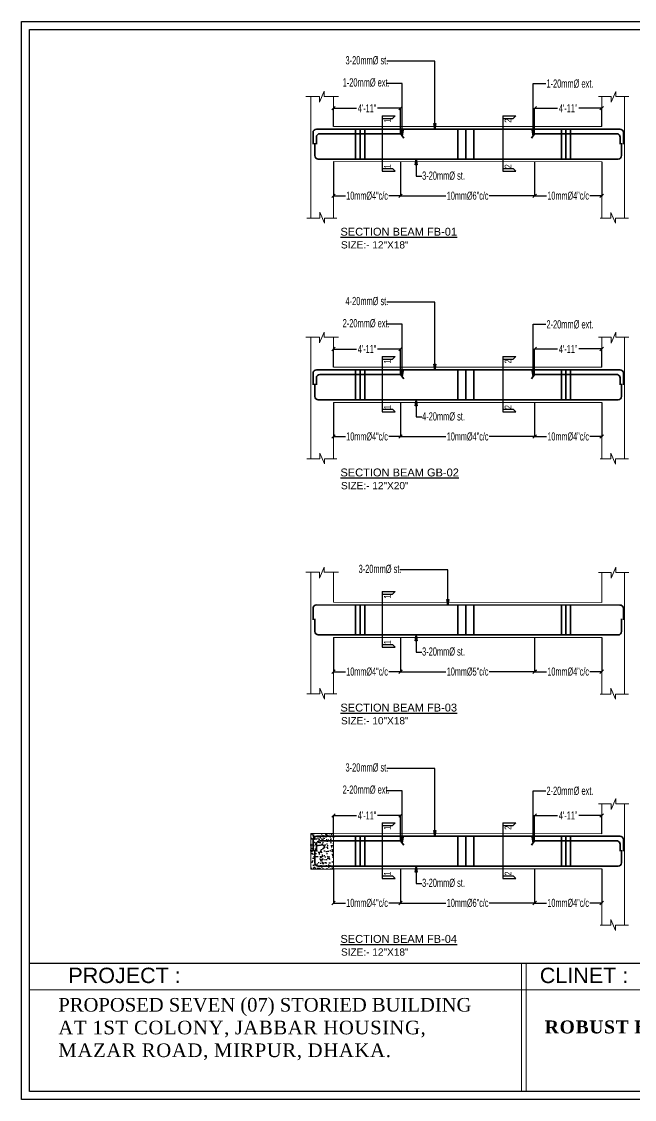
# Model space of a CAD drawing. Extents: x 52891 to 66536, y -48165 to -44533.
# Drawn here: x 63023 to 63559, y -47166 to -46224 of the extents above; entities that cross this region are included whole.
import ezdxf

# ---------------------------------------------------------------- set-up
doc = ezdxf.new("R2010")
doc.units = 0
doc.header["$MEASUREMENT"] = 0
doc.header["$PDMODE"] = 3
doc.layers.get('DEFPOINTS').update_dxf_attribs({"lineweight": 13})
for name, color, linetype, lineweight in [('BAR_1', 44, 'Continuous', 13), ('DIM', 8, 'Continuous', 13), ('DIMENSION', 8, 'Continuous', 15), ('dimention', 201, 'Continuous', 13), ('hatch', 252, 'Continuous', 13), ('Leader', 7, 'Continuous', 13), ('line', 7, 'Continuous', 15), ('ROD', 1, 'Continuous', 35), ('TEXT', 7, 'Continuous', 13), ('WALL', 7, 'Continuous', 30)]:
    doc.layers.add(name, color=color, linetype=linetype, lineweight=lineweight)
doc.layers.add('Layer1', color=174, linetype='Continuous')
doc.styles.add('AREAL', font='arial.ttf')
doc.styles.add('Arial', font='arial.ttf')
doc.styles.add('ARIAL_HALF', font='swisscl.ttf', dxfattribs={"width": 0.8})
doc.styles.add('RS6', font='times.ttf')
doc.styles.get("Standard").update_dxf_attribs({"font": 'arial.ttf', "width": 0.6, "height": 6})
doc.dimstyles.new('Copy of 1_8', dxfattribs={"dimtxt": 6, "dimasz": 4, "dimexe": 0.18, "dimexo": 0.0625, "dimgap": 0.5, "dimtad": 0, "dimdec": 0, "dimrnd": 0.125, "dimzin": 3, "dimdsep": 46, "dimtxsty": 'RS6', "dimblk": 'D', "dimcen": 3, "dimse1": 1, "dimse2": 1, "dimclrt": 7, "dimadec": 0, "dimazin": 0, "dimtfac": 1, "dimtdec": 0, "dimtix": 1, "dimtmove": 0, "dimatfit": 3, "dimldrblk": 'OPEN90', "dimfxl": 1, "dimtvp": 0.75, "dimtolj": 1, "dimtzin": 0, "dimarcsym": 0})
doc.dimstyles.new('Standard$0', dxfattribs={"dimtxt": 7, "dimasz": 3, "dimexe": 2, "dimexo": 2, "dimgap": 1.5, "dimtad": 0, "dimdec": 0, "dimrnd": 0.25, "dimzin": 3, "dimdsep": 46, "dimlunit": 4, "dimtxsty": 'Standard', "dimblk": 'OBLIQUE', "dimcen": 3.4375, "dimdle": 3, "dimclrd": 4, "dimclre": 256, "dimclrt": 256, "dimadec": 0, "dimazin": 0, "dimtfac": 1, "dimtdec": 0, "dimtofl": 0, "dimtmove": 0, "dimatfit": 3, "dimldrblk": 'DOTSMALL', "dimfxl": 4, "dimtolj": 1, "dimtzin": 0, "dimlwd": 9, "dimlwe": -1, "dimarcsym": 0})

# ---------------------------------------------------------------- blocks, each defined once
blk = doc.blocks.new('_Oblique')
at = {"layer": 'WALL', "color": 0, "lineweight": -2}
blk.add_line((-0.5, -0.5), (0.5, 0.5), dxfattribs=at)
blk = doc.blocks.new('*D1861')
at = {"layer": 'DEFPOINTS', "color": 0}
for p in [(63354.33, -46299.63), (63295.73, -46315.51, -522.35), (63354.33, -46321.85, -6007.07)]:
    blk.add_point(p, dxfattribs=at)
at = {"layer": 'DIMENSION', "color": 0, "lineweight": -2}
for p, q in [((63295.73, -46315.45), (63295.73, -46299.45)), ((63295.73, -46299.63), (63315.76, -46299.63)), ((63354.33, -46299.63), (63334.29, -46299.63)), ((63354.33, -46321.79), (63354.33, -46299.45))]:
    blk.add_line(p, q, dxfattribs=at)
at = {"layer": 'DIMENSION', "color": 0, "lineweight": -2, "xscale": 3, "yscale": 3, "zscale": 3, "rotation": 180}
blk.add_blockref('_Oblique', (63295.73, -46299.63), dxfattribs=at)
at = {"layer": 'DIMENSION', "color": 0, "lineweight": -2, "xscale": 3, "yscale": 3, "zscale": 3}
blk.add_blockref('_Oblique', (63354.33, -46299.63), dxfattribs=at)
at = {"layer": 'DIMENSION', "color": 153, "insert": (63325.03, -46299.63), "char_height": 7, "attachment_point": 5, "style": 'ARIAL_HALF'}
blk.add_mtext('\\A1;4\'-11"', dxfattribs=at)
blk = doc.blocks.new('_DotSmall')
at = {"layer": 'dimention', "color": 0, "const_width": 0.5}
blk.add_lwpolyline([(-0.0625, 0, 1), (0.0625, 0, 1)], format="xyb", close=True, dxfattribs=at)
blk = doc.blocks.new('D')
at = {"layer": 'DIM'}
for q in [(-1.125, 0), (0, 1.125), (1.125, 0), (0, -1.125)]:
    blk.add_line((0, 0), q, dxfattribs=at)
at = {"layer": 'DIM', "color": 6, "const_width": 0.375}
blk.add_lwpolyline([(-0.1875, 0, 1), (0.1875, 0, 1)], format="xyb", close=True, dxfattribs=at)
blk = doc.blocks.new('*D1862')
at = {"layer": 'DEFPOINTS', "color": 0}
for p in [(63471.52, -46299.62), (63530.12, -46315.5, -261.18), (63471.52, -46321.84, -6268.25)]:
    blk.add_point(p, dxfattribs=at)
at = {"layer": 'DIMENSION', "color": 0, "lineweight": -2}
for p, q in [((63471.52, -46321.78), (63471.52, -46299.44)), ((63471.52, -46299.62), (63491.55, -46299.62)), ((63530.12, -46299.62), (63510.08, -46299.62)), ((63530.12, -46315.43), (63530.12, -46299.44))]:
    blk.add_line(p, q, dxfattribs=at)
at = {"layer": 'DIMENSION', "color": 0, "lineweight": -2, "xscale": 3, "yscale": 3, "zscale": 3}
for p, rotation in [((63471.52, -46299.62), 180.0000007437169), ((63530.12, -46299.62), 7.437168481061464e-07)]:
    blk.add_blockref('_Oblique', p, dxfattribs=dict(at, rotation=rotation))
at = {"layer": 'DIMENSION', "color": 153, "insert": (63500.82, -46299.62), "char_height": 7, "attachment_point": 5, "rotation": 0, "style": 'ARIAL_HALF'}
blk.add_mtext('\\A1;4\'-11"', dxfattribs=at)
blk = doc.blocks.new('*D1863')
at = {"layer": 'DEFPOINTS', "color": 0}
for p in [(63295.73, -46346.44, -1044.71), (63354.33, -46346.33, -261.18), (63295.73, -46376.2)]:
    blk.add_point(p, dxfattribs=at)
at = {"layer": 'DIMENSION', "color": 0, "lineweight": -2}
for p, q in [((63295.73, -46346.51), (63295.73, -46376.38)), ((63354.33, -46346.39), (63354.33, -46376.38)), ((63295.73, -46376.2), (63306.1, -46376.2)), ((63354.33, -46376.2), (63343.96, -46376.2))]:
    blk.add_line(p, q, dxfattribs=at)
at = {"layer": 'DIMENSION', "color": 0, "lineweight": -2, "xscale": 3, "yscale": 3, "zscale": 3}
for p, rotation in [((63295.73, -46376.2), 179.9999992562831), ((63354.33, -46376.2), 359.9999992562831)]:
    blk.add_blockref('_Oblique', p, dxfattribs=dict(at, rotation=rotation))
at = {"layer": 'DIMENSION', "color": 153, "insert": (63325.03, -46376.2), "char_height": 7, "attachment_point": 5, "rotation": 360, "style": 'ARIAL_HALF'}
blk.add_mtext('\\A1;10mm%%C4"c/c', dxfattribs=at)
blk = doc.blocks.new('*D1864')
at = {"layer": 'DEFPOINTS', "color": 0}
for p in [(63471.52, -46346.35, -1044.76), (63530.12, -46346.37, -261.18), (63471.52, -46376.2)]:
    blk.add_point(p, dxfattribs=at)
at = {"layer": 'DIMENSION', "color": 0, "lineweight": -2}
for p, q in [((63471.52, -46346.42), (63471.52, -46376.38)), ((63530.12, -46346.44), (63530.12, -46376.38)), ((63471.52, -46376.2), (63481.89, -46376.2)), ((63530.12, -46376.2), (63519.74, -46376.2))]:
    blk.add_line(p, q, dxfattribs=at)
at = {"layer": 'DIMENSION', "color": 0, "lineweight": -2, "xscale": 3, "yscale": 3, "zscale": 3}
for p, rotation in [((63471.52, -46376.2), 179.9999992562831), ((63530.12, -46376.2), 359.9999992562831)]:
    blk.add_blockref('_Oblique', p, dxfattribs=dict(at, rotation=rotation))
at = {"layer": 'DIMENSION', "color": 153, "insert": (63500.82, -46376.2), "char_height": 7, "attachment_point": 5, "rotation": 360, "style": 'ARIAL_HALF'}
blk.add_mtext('\\A1;10mm%%C4"c/c', dxfattribs=at)
blk = doc.blocks.new('*D1865')
at = {"layer": 'DEFPOINTS', "color": 0}
for p in [(63354.33, -46346.33, 261.18), (63471.52, -46346.35, 261.18), (63354.33, -46376.22)]:
    blk.add_point(p, dxfattribs=at)
at = {"layer": 'DIMENSION', "color": 0, "lineweight": -2}
for p, q in [((63354.33, -46346.39), (63354.33, -46376.4)), ((63471.52, -46346.42), (63471.52, -46376.4)), ((63354.33, -46376.22), (63394, -46376.22)), ((63471.52, -46376.22), (63431.85, -46376.22))]:
    blk.add_line(p, q, dxfattribs=at)
at = {"layer": 'DIMENSION', "color": 0, "lineweight": -2, "xscale": 3, "yscale": 3, "zscale": 3}
for p, rotation in [((63354.33, -46376.22), 179.9999992562831), ((63471.52, -46376.22), 359.9999992562831)]:
    blk.add_blockref('_Oblique', p, dxfattribs=dict(at, rotation=rotation))
at = {"layer": 'DIMENSION', "color": 153, "insert": (63412.92, -46376.22), "char_height": 7, "attachment_point": 5, "rotation": 360, "style": 'ARIAL_HALF'}
blk.add_mtext('\\A1;10mm%%C6"c/c', dxfattribs=at)
blk = doc.blocks.new('*D1845')
at = {"layer": 'DEFPOINTS', "color": 0}
for p in [(63354.33, -46510.13), (63295.73, -46526.01, -522.35), (63354.33, -46532.35, -6007.07)]:
    blk.add_point(p, dxfattribs=at)
at = {"layer": 'DIMENSION', "color": 0, "lineweight": -2}
for p, q in [((63295.73, -46525.94), (63295.73, -46509.95)), ((63295.73, -46510.13), (63315.76, -46510.13)), ((63354.33, -46510.13), (63334.29, -46510.13)), ((63354.33, -46532.29), (63354.33, -46509.95))]:
    blk.add_line(p, q, dxfattribs=at)
at = {"layer": 'DIMENSION', "color": 0, "lineweight": -2, "xscale": 3, "yscale": 3, "zscale": 3, "rotation": 180}
blk.add_blockref('_Oblique', (63295.73, -46510.13), dxfattribs=at)
at = {"layer": 'DIMENSION', "color": 0, "lineweight": -2, "xscale": 3, "yscale": 3, "zscale": 3}
blk.add_blockref('_Oblique', (63354.33, -46510.13), dxfattribs=at)
at = {"layer": 'DIMENSION', "color": 153, "insert": (63325.03, -46510.13), "char_height": 7, "attachment_point": 5, "style": 'ARIAL_HALF'}
blk.add_mtext('\\A1;4\'-11"', dxfattribs=at)
blk = doc.blocks.new('*D1846')
at = {"layer": 'DEFPOINTS', "color": 0}
for p in [(63471.52, -46510.12), (63530.12, -46525.99, -261.18), (63471.52, -46532.34, -6268.25)]:
    blk.add_point(p, dxfattribs=at)
at = {"layer": 'DIMENSION', "color": 0, "lineweight": -2}
for p, q in [((63471.52, -46532.28), (63471.52, -46509.94)), ((63471.52, -46510.12), (63491.55, -46510.12)), ((63530.12, -46510.12), (63510.08, -46510.12)), ((63530.12, -46525.93), (63530.12, -46509.94))]:
    blk.add_line(p, q, dxfattribs=at)
at = {"layer": 'DIMENSION', "color": 0, "lineweight": -2, "xscale": 3, "yscale": 3, "zscale": 3}
for p, rotation in [((63471.52, -46510.12), 180.0000007437169), ((63530.12, -46510.12), 7.437168481061464e-07)]:
    blk.add_blockref('_Oblique', p, dxfattribs=dict(at, rotation=rotation))
at = {"layer": 'DIMENSION', "color": 153, "insert": (63500.82, -46510.12), "char_height": 7, "attachment_point": 5, "rotation": 0, "style": 'ARIAL_HALF'}
blk.add_mtext('\\A1;4\'-11"', dxfattribs=at)
blk = doc.blocks.new('*D1847')
at = {"layer": 'DEFPOINTS', "color": 0}
for p in [(63295.73, -46556.94, -1044.71), (63354.33, -46556.83, -261.18), (63295.73, -46586.7)]:
    blk.add_point(p, dxfattribs=at)
at = {"layer": 'DIMENSION', "color": 0, "lineweight": -2}
for p, q in [((63295.73, -46557), (63295.73, -46586.88)), ((63354.33, -46556.89), (63354.33, -46586.88)), ((63295.73, -46586.7), (63306.1, -46586.7)), ((63354.33, -46586.7), (63343.96, -46586.7))]:
    blk.add_line(p, q, dxfattribs=at)
at = {"layer": 'DIMENSION', "color": 0, "lineweight": -2, "xscale": 3, "yscale": 3, "zscale": 3}
for p, rotation in [((63295.73, -46586.7), 179.9999992562831), ((63354.33, -46586.7), 359.9999992562831)]:
    blk.add_blockref('_Oblique', p, dxfattribs=dict(at, rotation=rotation))
at = {"layer": 'DIMENSION', "color": 153, "insert": (63325.03, -46586.7), "char_height": 7, "attachment_point": 5, "rotation": 360, "style": 'ARIAL_HALF'}
blk.add_mtext('\\A1;10mm%%C4"c/c', dxfattribs=at)
blk = doc.blocks.new('*D1848')
at = {"layer": 'DEFPOINTS', "color": 0}
for p in [(63471.52, -46556.85, -1044.76), (63530.12, -46556.87, -261.18), (63471.52, -46586.7)]:
    blk.add_point(p, dxfattribs=at)
at = {"layer": 'DIMENSION', "color": 0, "lineweight": -2}
for p, q in [((63471.52, -46556.91), (63471.52, -46586.88)), ((63530.12, -46556.94), (63530.12, -46586.88)), ((63471.52, -46586.7), (63481.89, -46586.7)), ((63530.12, -46586.7), (63519.74, -46586.7))]:
    blk.add_line(p, q, dxfattribs=at)
at = {"layer": 'DIMENSION', "color": 0, "lineweight": -2, "xscale": 3, "yscale": 3, "zscale": 3}
for p, rotation in [((63471.52, -46586.7), 179.9999992562831), ((63530.12, -46586.7), 359.9999992562831)]:
    blk.add_blockref('_Oblique', p, dxfattribs=dict(at, rotation=rotation))
at = {"layer": 'DIMENSION', "color": 153, "insert": (63500.82, -46586.7), "char_height": 7, "attachment_point": 5, "rotation": 360, "style": 'ARIAL_HALF'}
blk.add_mtext('\\A1;10mm%%C4"c/c', dxfattribs=at)
blk = doc.blocks.new('*D1849')
at = {"layer": 'DEFPOINTS', "color": 0}
for p in [(63354.33, -46556.83, 261.18), (63471.52, -46556.85, 261.18), (63354.33, -46586.72)]:
    blk.add_point(p, dxfattribs=at)
at = {"layer": 'DIMENSION', "color": 0, "lineweight": -2}
for p, q in [((63354.33, -46556.89), (63354.33, -46586.9)), ((63471.52, -46556.91), (63471.52, -46586.9)), ((63354.33, -46586.72), (63394, -46586.72)), ((63471.52, -46586.72), (63431.85, -46586.72))]:
    blk.add_line(p, q, dxfattribs=at)
at = {"layer": 'DIMENSION', "color": 0, "lineweight": -2, "xscale": 3, "yscale": 3, "zscale": 3}
for p, rotation in [((63354.33, -46586.72), 179.9999992562831), ((63471.52, -46586.72), 359.9999992562831)]:
    blk.add_blockref('_Oblique', p, dxfattribs=dict(at, rotation=rotation))
at = {"layer": 'DIMENSION', "color": 153, "insert": (63412.92, -46586.72), "char_height": 7, "attachment_point": 5, "rotation": 360, "style": 'ARIAL_HALF'}
blk.add_mtext('\\A1;10mm%%C4"c/c', dxfattribs=at)
blk = doc.blocks.new('*D1836')
at = {"layer": 'DEFPOINTS', "color": 0}
for p in [(63354.33, -46762.39, -261.18), (63295.73, -46762.51, -1044.71), (63295.73, -46792.26)]:
    blk.add_point(p, dxfattribs=at)
at = {"layer": 'DIMENSION', "color": 0, "lineweight": -2}
for p, q in [((63354.33, -46762.46), (63354.33, -46792.44)), ((63295.73, -46762.57), (63295.73, -46792.44)), ((63295.73, -46792.26), (63306.1, -46792.26)), ((63354.33, -46792.26), (63343.96, -46792.26))]:
    blk.add_line(p, q, dxfattribs=at)
at = {"layer": 'DIMENSION', "color": 0, "lineweight": -2, "xscale": 3, "yscale": 3, "zscale": 3}
for p, rotation in [((63295.73, -46792.26), 179.9999992562831), ((63354.33, -46792.26), 359.9999992562831)]:
    blk.add_blockref('_Oblique', p, dxfattribs=dict(at, rotation=rotation))
at = {"layer": 'DIMENSION', "color": 153, "insert": (63325.03, -46792.26), "char_height": 7, "attachment_point": 5, "rotation": 360, "style": 'ARIAL_HALF'}
blk.add_mtext('\\A1;10mm%%C4"c/c', dxfattribs=at)
blk = doc.blocks.new('*D1837')
at = {"layer": 'DEFPOINTS', "color": 0}
for p in [(63471.52, -46762.42, -1044.76), (63530.12, -46762.44, -261.18), (63471.52, -46792.27)]:
    blk.add_point(p, dxfattribs=at)
at = {"layer": 'DIMENSION', "color": 0, "lineweight": -2}
for p, q in [((63471.52, -46762.48), (63471.52, -46792.45)), ((63530.12, -46762.5), (63530.12, -46792.45)), ((63471.52, -46792.27), (63481.89, -46792.27)), ((63530.12, -46792.27), (63519.74, -46792.27))]:
    blk.add_line(p, q, dxfattribs=at)
at = {"layer": 'DIMENSION', "color": 0, "lineweight": -2, "xscale": 3, "yscale": 3, "zscale": 3}
for p, rotation in [((63471.52, -46792.27), 179.9999992562831), ((63530.12, -46792.27), 359.9999992562831)]:
    blk.add_blockref('_Oblique', p, dxfattribs=dict(at, rotation=rotation))
at = {"layer": 'DIMENSION', "color": 153, "insert": (63500.82, -46792.27), "char_height": 7, "attachment_point": 5, "rotation": 360, "style": 'ARIAL_HALF'}
blk.add_mtext('\\A1;10mm%%C4"c/c', dxfattribs=at)
blk = doc.blocks.new('*D1838')
at = {"layer": 'DEFPOINTS', "color": 0}
for p in [(63354.33, -46762.39, 261.18), (63471.52, -46762.42, 261.18), (63354.33, -46792.28)]:
    blk.add_point(p, dxfattribs=at)
at = {"layer": 'DIMENSION', "color": 0, "lineweight": -2}
for p, q in [((63354.33, -46762.46), (63354.33, -46792.46)), ((63471.52, -46762.48), (63471.52, -46792.46)), ((63354.33, -46792.28), (63394, -46792.28)), ((63471.52, -46792.28), (63431.85, -46792.28))]:
    blk.add_line(p, q, dxfattribs=at)
at = {"layer": 'DIMENSION', "color": 0, "lineweight": -2, "xscale": 3, "yscale": 3, "zscale": 3}
for p, rotation in [((63354.33, -46792.28), 179.9999992562831), ((63471.52, -46792.28), 359.9999992562831)]:
    blk.add_blockref('_Oblique', p, dxfattribs=dict(at, rotation=rotation))
at = {"layer": 'DIMENSION', "color": 153, "insert": (63412.92, -46792.28), "char_height": 7, "attachment_point": 5, "rotation": 360, "style": 'ARIAL_HALF'}
blk.add_mtext('\\A1;10mm%%C5"c/c', dxfattribs=at)
blk = doc.blocks.new('*D1852')
at = {"layer": 'DEFPOINTS', "color": 0}
for p in [(63354.33, -46917.93), (63295.73, -46933.8, -522.35), (63354.33, -46940.15, -6007.07)]:
    blk.add_point(p, dxfattribs=at)
at = {"layer": 'DIMENSION', "color": 0, "lineweight": -2}
for p, q in [((63295.73, -46933.74), (63295.73, -46917.75)), ((63295.73, -46917.93), (63315.76, -46917.93)), ((63354.33, -46917.93), (63334.29, -46917.93)), ((63354.33, -46940.09), (63354.33, -46917.75))]:
    blk.add_line(p, q, dxfattribs=at)
at = {"layer": 'DIMENSION', "color": 0, "lineweight": -2, "xscale": 3, "yscale": 3, "zscale": 3, "rotation": 180}
blk.add_blockref('_Oblique', (63295.73, -46917.93), dxfattribs=at)
at = {"layer": 'DIMENSION', "color": 0, "lineweight": -2, "xscale": 3, "yscale": 3, "zscale": 3}
blk.add_blockref('_Oblique', (63354.33, -46917.93), dxfattribs=at)
at = {"layer": 'DIMENSION', "color": 153, "insert": (63325.03, -46917.93), "char_height": 7, "attachment_point": 5, "style": 'ARIAL_HALF'}
blk.add_mtext('\\A1;4\'-11"', dxfattribs=at)
blk = doc.blocks.new('*D1853')
at = {"layer": 'DEFPOINTS', "color": 0}
for p in [(63471.52, -46917.91), (63471.52, -46940.14, -6268.25), (63530.12, -46933.79, -261.18)]:
    blk.add_point(p, dxfattribs=at)
at = {"layer": 'DIMENSION', "color": 0, "lineweight": -2}
for p, q in [((63471.52, -46940.07), (63471.52, -46917.73)), ((63471.52, -46917.91), (63491.55, -46917.91)), ((63530.12, -46917.91), (63510.08, -46917.91)), ((63530.12, -46933.73), (63530.12, -46917.73))]:
    blk.add_line(p, q, dxfattribs=at)
at = {"layer": 'DIMENSION', "color": 0, "lineweight": -2, "xscale": 3, "yscale": 3, "zscale": 3}
for p, rotation in [((63471.52, -46917.91), 180.0000007437169), ((63530.12, -46917.91), 7.437168481061464e-07)]:
    blk.add_blockref('_Oblique', p, dxfattribs=dict(at, rotation=rotation))
at = {"layer": 'DIMENSION', "color": 153, "insert": (63500.82, -46917.91), "char_height": 7, "attachment_point": 5, "rotation": 0, "style": 'ARIAL_HALF'}
blk.add_mtext('\\A1;4\'-11"', dxfattribs=at)
blk = doc.blocks.new('*D1854')
at = {"layer": 'DEFPOINTS', "color": 0}
for p in [(63295.73, -46964.74, -1044.71), (63354.33, -46964.63, -261.18), (63295.73, -46994.5)]:
    blk.add_point(p, dxfattribs=at)
at = {"layer": 'DIMENSION', "color": 0, "lineweight": -2}
for p, q in [((63295.73, -46964.8), (63295.73, -46994.68)), ((63354.33, -46964.69), (63354.33, -46994.68)), ((63295.73, -46994.5), (63306.1, -46994.5)), ((63354.33, -46994.5), (63343.96, -46994.5))]:
    blk.add_line(p, q, dxfattribs=at)
at = {"layer": 'DIMENSION', "color": 0, "lineweight": -2, "xscale": 3, "yscale": 3, "zscale": 3}
for p, rotation in [((63295.73, -46994.5), 179.9999992562831), ((63354.33, -46994.5), 359.9999992562831)]:
    blk.add_blockref('_Oblique', p, dxfattribs=dict(at, rotation=rotation))
at = {"layer": 'DIMENSION', "color": 153, "insert": (63325.03, -46994.5), "char_height": 7, "attachment_point": 5, "rotation": 360, "style": 'ARIAL_HALF'}
blk.add_mtext('\\A1;10mm%%C4"c/c', dxfattribs=at)
blk = doc.blocks.new('*D1855')
at = {"layer": 'DEFPOINTS', "color": 0}
for p in [(63471.52, -46964.65, -1044.76), (63530.12, -46964.67, -261.18), (63471.52, -46994.5)]:
    blk.add_point(p, dxfattribs=at)
at = {"layer": 'DIMENSION', "color": 0, "lineweight": -2}
for p, q in [((63471.52, -46964.71), (63471.52, -46994.68)), ((63530.12, -46964.73), (63530.12, -46994.68)), ((63471.52, -46994.5), (63481.89, -46994.5)), ((63530.12, -46994.5), (63519.74, -46994.5))]:
    blk.add_line(p, q, dxfattribs=at)
at = {"layer": 'DIMENSION', "color": 0, "lineweight": -2, "xscale": 3, "yscale": 3, "zscale": 3}
for p, rotation in [((63471.52, -46994.5), 179.9999992562831), ((63530.12, -46994.5), 359.9999992562831)]:
    blk.add_blockref('_Oblique', p, dxfattribs=dict(at, rotation=rotation))
at = {"layer": 'DIMENSION', "color": 153, "insert": (63500.82, -46994.5), "char_height": 7, "attachment_point": 5, "rotation": 360, "style": 'ARIAL_HALF'}
blk.add_mtext('\\A1;10mm%%C4"c/c', dxfattribs=at)
blk = doc.blocks.new('*D1856')
at = {"layer": 'DEFPOINTS', "color": 0}
for p in [(63354.33, -46964.63, 261.18), (63471.52, -46964.65, 261.18), (63354.33, -46994.51)]:
    blk.add_point(p, dxfattribs=at)
at = {"layer": 'DIMENSION', "color": 0, "lineweight": -2}
for p, q in [((63354.33, -46964.69), (63354.33, -46994.69)), ((63471.52, -46964.71), (63471.52, -46994.69)), ((63354.33, -46994.51), (63394, -46994.51)), ((63471.52, -46994.51), (63431.85, -46994.51))]:
    blk.add_line(p, q, dxfattribs=at)
at = {"layer": 'DIMENSION', "color": 0, "lineweight": -2, "xscale": 3, "yscale": 3, "zscale": 3}
for p, rotation in [((63354.33, -46994.51), 179.9999992562831), ((63471.52, -46994.51), 359.9999992562831)]:
    blk.add_blockref('_Oblique', p, dxfattribs=dict(at, rotation=rotation))
at = {"layer": 'DIMENSION', "color": 153, "insert": (63412.92, -46994.51), "char_height": 7, "attachment_point": 5, "rotation": 360, "style": 'ARIAL_HALF'}
blk.add_mtext('\\A1;10mm%%C6"c/c', dxfattribs=at)
blk = doc.blocks.new('L')
at = {"layer": 'Layer1', "color": 0}
blk.add_line((0, 65.62), (-777.86, 65.62), dxfattribs=at)
at = {"layer": 'Layer1', "color": 4}
blk.add_lwpolyline([(-781.98, 548.61), (4.12, 548.61), (4.12, -4.12), (-781.98, -4.12)], close=True, dxfattribs=at)
at = {"layer": 'Layer1', "color": 1}
blk.add_lwpolyline([(-777.86, 544.49), (0, 544.49), (0, 0), (-777.86, 0)], close=True, dxfattribs=at)
at = {"layer": 'TEXT', "color": 0}
for p, q in [((0, 65.62), (-777.86, 65.62)), ((-525.74, 0.31), (-525.74, 65.62)), ((-523.37, 0.31), (-523.37, 65.62)), ((-777.86, 52.07), (0, 52.07))]:
    blk.add_line(p, q, dxfattribs=at)
at = {"layer": 'TEXT', "color": 4, "lineweight": 13, "char_height": 7.894, "attachment_point": 1, "style": 'Arial'}
for s, insert in [('PROJECT :', (-757.98, 63.44)), ('CLINET :', (-516.31, 63.44))]:
    blk.add_mtext(s, dxfattribs=dict(at, insert=insert))
at = {"layer": 'TEXT', "color": 3, "lineweight": 13, "insert": (-513.76, 36.38), "char_height": 6.64, "width": 133.2452, "attachment_point": 1, "style": 'Arial'}
blk.add_mtext('\\pt139.4;{\\fTimes New Roman|b1|i0|c0|p18;\\T1.05;\\C5;ROBUST BUILDERS LTD.}', dxfattribs=at)
at = {"layer": 'WALL', "color": 4, "linetype": 'ByBlock', "lineweight": 25, "insert": (-763.12, 47.91), "char_height": 6.9904, "width": 217.6986, "attachment_point": 1}
blk.add_mtext('{\\fTimes New Roman|b0|i0|c0|p18;\\W1;\\C144;PROPOSED SEVEN (07) STORIED BUILDING\\P\\T1.05;AT 1ST COLONY, JABBAR HOUSING, MAZAR ROAD, MIRPUR, DHAKA.}', dxfattribs=at)

msp = doc.modelspace()

# ---------------------------------------------------------------- hatches: boundary and pattern name
at = {"layer": 'hatch', "lineweight": 25, "ltscale": 5}
h = msp.add_hatch(dxfattribs=at)
h.set_pattern_fill('AR-CONC', color=256, angle=90, style=0)
h.set_pattern_definition([(140, (2542.3676, 0), (0.62752135, 7.17260183), [0.75, -8.25]), (85, (2542.3676, 0), (-7.52192134, -1.38751334), [0.6, -6.6]), (190.4514, (2542.42, 0.598), (-6.8943954, 5.7850938), [0.6374019, -7.0114211]), (136.1842, (2540.368, 1e-16), (1.6551901, 10.6724105), [1.125, -12.375]), (186.6356, (2540.506, 0.889), (-9.7411787, 9.346627), [0.9561029, -10.51713]), (81.1842, (2540.368, 1e-16), (-9.741186, 9.3466195), [0.9, -9.9]), (111, (2540.8676, 1), (4.0261889, 5.9690705), [0.75, -8.25]), (56, (2540.8676, 1), (-7.25150045, 2.4331533), [0.6, -6.6]), (161.4514, (2541.203, 1.4974), (-3.22530497, 8.4022263), [0.6374019, -7.0114211]), (127.5, (2542.3676, 0), (-3.32893854, 0.12159855), [0, -6.52, 0, -6.7, 0, -6.625]), (97.5, (2542.3676, 0), (-3.94411712, 2.63069537), [0, -3.82, 0, -6.37, 0, -2.525]), (57.5, (2542.3676, -2.23), (0.22554872, 5.33822436), [0, -2.5, 0, -7.8, 0, -10.35]), (47.5, (2542.3676, -3.23), (-1.00104982, 5.8318617), [0, -3.25, 0, -5.18, 0, -7.35])])
h.paths.add_polyline_path([(63282.43, -46962.33), (63295.73, -46962.33), (63295.73, -46933.8), (63275.73, -46933.8), (63275.73, -46964.8), (63295.73, -46964.8), (63295.73, -46962.33), (63282.43, -46962.33, -0.000022)])

# ---------------------------------------------------------------- linework, layer by layer
at = {"layer": 'BAR_1'}
for points, elevation in [([(63271.64, -46289.3), (63283.44, -46289.3), (63283.44, -46294.35), (63287.5, -46284.82), (63287.5, -46289.3), (63300.16, -46289.3)], -859.5), ([(63275.73, -46289.3), (63275.73, -46395.62)], -75.97), ([(63295.73, -46315.51), (63295.73, -46289.3)], -75.97), ([(63527.42, -46289.38), (63538.46, -46289.38), (63538.46, -46294.43), (63542.52, -46284.9), (63542.52, -46289.38), (63553.69, -46289.38)], 119.91), ([(63530.12, -46289.38), (63530.12, -46315.59)], 2274.6), ([(63550.12, -46354.96), (63550.12, -46289.38)], -75.97), ([(63295.73, -46315.51), (63530.12, -46315.59)], -337.15), ([(63295.73, -46346.32), (63530.12, -46346.37)], -337.15), ([(63295.73, -46395.62), (63295.73, -46346.32)], -75.97), ([(63530.12, -46346.37), (63530.12, -46395.7)], 2274.6), ([(63550.12, -46395.7), (63550.12, -46346.37)], -75.97), ([(63272.26, -46395.62), (63283.87, -46395.62), (63283.87, -46390.57), (63287.93, -46400.1), (63287.93, -46395.62), (63298.69, -46395.62)], -859.5), ([(63528.68, -46395.7), (63538.07, -46395.7), (63538.07, -46390.65), (63542.13, -46400.18), (63542.13, -46395.7), (63553.44, -46395.7)], 119.91), ([(63271.64, -46499.8), (63283.44, -46499.8), (63283.44, -46504.85), (63287.5, -46495.32), (63287.5, -46499.8), (63300.16, -46499.8)], -859.5), ([(63527.42, -46499.88), (63538.46, -46499.88), (63538.46, -46504.93), (63542.52, -46495.4), (63542.52, -46499.88), (63553.69, -46499.88)], 119.91), ([(63275.73, -46499.8), (63275.73, -46606.12)], -75.97), ([(63295.73, -46526.01), (63295.73, -46499.8)], -75.97), ([(63530.12, -46499.88), (63530.12, -46526.08)], 2274.6), ([(63550.12, -46565.45), (63550.12, -46499.88)], -75.97), ([(63295.73, -46526.01), (63530.12, -46526.08)], -337.15), ([(63295.73, -46556.82), (63530.12, -46556.86)], -337.15), ([(63295.73, -46606.12), (63295.73, -46556.82)], -75.97), ([(63530.12, -46556.86), (63530.12, -46606.2)], 2274.6), ([(63550.12, -46606.2), (63550.12, -46556.86)], -75.97), ([(63272.26, -46606.12), (63283.87, -46606.12), (63283.87, -46601.07), (63287.93, -46610.6), (63287.93, -46606.12), (63298.69, -46606.12)], -859.5), ([(63528.68, -46606.2), (63538.07, -46606.2), (63538.07, -46601.15), (63542.13, -46610.68), (63542.13, -46606.2), (63553.44, -46606.2)], 119.91), ([(63271.64, -46705.37), (63283.44, -46705.37), (63283.44, -46710.41), (63287.5, -46700.88), (63287.5, -46705.37), (63300.16, -46705.37)], -859.5), ([(63275.73, -46705.37), (63275.73, -46811.68)], -75.97), ([(63295.73, -46731.57), (63295.73, -46705.37)], -75.97), ([(63527.42, -46705.45), (63538.46, -46705.45), (63538.46, -46710.5), (63542.52, -46700.97), (63542.52, -46705.45), (63553.69, -46705.45)], 119.91), ([(63530.12, -46705.45), (63530.12, -46731.65)], 2274.6), ([(63550.12, -46771.02), (63550.12, -46705.45)], -75.97), ([(63295.73, -46731.57), (63530.12, -46731.65)], -337.15), ([(63295.73, -46762.38), (63530.12, -46762.43)], -337.15), ([(63295.73, -46811.68), (63295.73, -46762.38)], -75.97), ([(63530.12, -46762.43), (63530.12, -46811.77)], 2274.6), ([(63550.12, -46811.77), (63550.12, -46762.43)], -75.97), ([(63272.26, -46811.68), (63283.87, -46811.68), (63283.87, -46806.63), (63287.93, -46816.16), (63287.93, -46811.68), (63298.69, -46811.68)], -859.5), ([(63528.68, -46811.77), (63538.07, -46811.77), (63538.07, -46806.72), (63542.13, -46816.25), (63542.13, -46811.77), (63553.44, -46811.77)], 119.91), ([(63527.42, -46907.68), (63538.46, -46907.68), (63538.46, -46912.73), (63542.52, -46903.2), (63542.52, -46907.68), (63553.69, -46907.68)], 119.91), ([(63530.12, -46907.68), (63530.12, -46933.88)], 2274.6), ([(63550.12, -46973.25), (63550.12, -46907.68)], -75.97), ([(63295.73, -46933.8), (63530.12, -46933.88)], -337.15), ([(63295.73, -46964.61), (63530.12, -46964.66)], -337.15), ([(63530.12, -46964.66), (63530.12, -47014)], 2274.6), ([(63550.12, -47014), (63550.12, -46964.66)], -75.97), ([(63528.68, -47014), (63538.07, -47014), (63538.07, -47008.95), (63542.13, -47018.48), (63542.13, -47014), (63553.44, -47014)], 119.91)]:
    msp.add_lwpolyline(points, dxfattribs=dict(at, elevation=elevation))
at = {"layer": 'line', "elevation": -75.97}
msp.add_lwpolyline([(63275.73, -46964.8), (63295.73, -46964.8), (63295.73, -46933.8), (63275.73, -46933.8)], close=True, dxfattribs=at)
at = {"layer": 'ROD', "lineweight": 25}
for p, q in [((63338.2, -46306.19, -4223.44), (63349.55, -46306.19, -4223.44)), ((63338.2, -46306.19, -4223.44), (63338.2, -46354.69, -4223.44)), ((63338.2, -46308.54, -4223.44), (63347.26, -46308.54, -4223.44)), ((63347.26, -46308.54, -4223.44), (63349.55, -46306.19, -4223.44)), ((63443.69, -46306.19, -4223.44), (63455.04, -46306.19, -4223.44)), ((63443.69, -46306.19, -4223.44), (63443.69, -46354.69, -4223.44)), ((63443.69, -46308.54, -4223.44), (63452.74, -46308.54, -4223.44)), ((63452.74, -46308.54, -4223.44), (63455.04, -46306.19, -4223.44)), ((63338.2, -46352.33, -4223.44), (63347.26, -46352.33, -4223.44)), ((63338.2, -46354.69, -4223.44), (63349.55, -46354.69, -4223.44)), ((63347.26, -46352.33, -4223.44), (63349.55, -46354.69, -4223.44)), ((63443.69, -46352.33, -4223.44), (63452.74, -46352.33, -4223.44)), ((63443.69, -46354.69, -4223.44), (63455.04, -46354.69, -4223.44)), ((63452.74, -46352.33, -4223.44), (63455.04, -46354.69, -4223.44)), ((63338.2, -46516.69, -4223.44), (63349.55, -46516.69, -4223.44)), ((63338.2, -46516.69, -4223.44), (63338.2, -46565.18, -4223.44)), ((63347.26, -46519.04, -4223.44), (63349.55, -46516.69, -4223.44)), ((63443.69, -46516.69, -4223.44), (63455.04, -46516.69, -4223.44)), ((63443.69, -46516.69, -4223.44), (63443.69, -46565.18, -4223.44)), ((63452.74, -46519.04, -4223.44), (63455.04, -46516.69, -4223.44)), ((63338.2, -46519.04, -4223.44), (63347.26, -46519.04, -4223.44)), ((63443.69, -46519.04, -4223.44), (63452.74, -46519.04, -4223.44)), ((63338.2, -46562.83, -4223.44), (63347.26, -46562.83, -4223.44)), ((63347.26, -46562.83, -4223.44), (63349.55, -46565.18, -4223.44)), ((63443.69, -46562.83, -4223.44), (63452.74, -46562.83, -4223.44)), ((63452.74, -46562.83, -4223.44), (63455.04, -46565.18, -4223.44)), ((63338.2, -46565.18, -4223.44), (63349.55, -46565.18, -4223.44)), ((63443.69, -46565.18, -4223.44), (63455.04, -46565.18, -4223.44)), ((63338.2, -46722.25, -4223.44), (63349.55, -46722.25, -4223.44)), ((63338.2, -46722.25, -4223.44), (63338.2, -46770.75, -4223.44)), ((63338.2, -46724.61, -4223.44), (63347.26, -46724.61, -4223.44)), ((63347.26, -46724.61, -4223.44), (63349.55, -46722.25, -4223.44)), ((63338.2, -46768.39, -4223.44), (63347.26, -46768.39, -4223.44)), ((63338.2, -46770.75, -4223.44), (63349.55, -46770.75, -4223.44)), ((63347.26, -46768.39, -4223.44), (63349.55, -46770.75, -4223.44)), ((63338.2, -46924.48, -4223.44), (63349.55, -46924.48, -4223.44)), ((63338.2, -46924.48, -4223.44), (63338.2, -46972.98, -4223.44)), ((63338.2, -46926.84, -4223.44), (63347.26, -46926.84, -4223.44)), ((63347.26, -46926.84, -4223.44), (63349.55, -46924.48, -4223.44)), ((63443.69, -46924.48, -4223.44), (63455.04, -46924.48, -4223.44)), ((63443.69, -46924.48, -4223.44), (63443.69, -46972.98, -4223.44)), ((63443.69, -46926.84, -4223.44), (63452.74, -46926.84, -4223.44)), ((63452.74, -46926.84, -4223.44), (63455.04, -46924.48, -4223.44)), ((63338.2, -46970.62, -4223.44), (63347.26, -46970.62, -4223.44)), ((63338.2, -46972.98, -4223.44), (63349.55, -46972.98, -4223.44)), ((63347.26, -46970.62, -4223.44), (63349.55, -46972.98, -4223.44)), ((63443.69, -46970.62, -4223.44), (63452.74, -46970.62, -4223.44)), ((63443.69, -46972.98, -4223.44), (63455.04, -46972.98, -4223.44)), ((63452.74, -46970.62, -4223.44), (63455.04, -46972.98, -4223.44))]:
    msp.add_line(p, q, dxfattribs=at)
at = {"layer": 'ROD', "color": 1, "ltscale": 3}
for p, q in [((63546.11, -46317.88, 704.28), (63280.8, -46317.86, -337.15)), ((63277.8, -46320.86, -337.15), (63277.8, -46330.95, -337.15)), ((63280.7, -46324.86, 1229.91), (63280.7, -46330.95, 1229.91)), ((63354.33, -46321.86, -5837.03), (63283.7, -46321.86, 1229.91)), ((63546.21, -46324.89, 2271.35), (63546.21, -46330.97, 2271.35)), ((63549.1, -46320.88, 704.28), (63549.1, -46330.97, 704.28)), ((63547.48, -46330.08, 704.28), (63547.48, -46341.06, 704.28)), ((63277.8, -46531.36, -337.15), (63277.8, -46541.44, -337.15)), ((63280.7, -46535.36, 1229.91), (63280.7, -46541.44, 1229.91)), ((63546.11, -46528.38, 704.28), (63280.8, -46528.36, -337.15)), ((63354.33, -46532.35, -5837.03), (63283.7, -46532.36, 1229.91)), ((63546.21, -46535.39, 2271.35), (63546.21, -46541.47, 2271.35)), ((63549.1, -46531.38, 704.28), (63549.1, -46541.47, 704.28)), ((63547.48, -46540.58, 704.28), (63547.48, -46551.56, 704.28)), ((63546.11, -46733.95, 704.28), (63280.8, -46733.92, -337.15)), ((63277.8, -46736.92, -337.15), (63277.8, -46747.01, -337.15)), ((63549.1, -46736.95, 704.28), (63549.1, -46747.03, 704.28)), ((63547.48, -46746.15, 704.28), (63547.48, -46757.12, 704.28)), ((63277.8, -46939.16, -337.15), (63277.8, -46949.24, -337.15)), ((63546.11, -46936.18, 704.28), (63280.8, -46936.16, -337.15)), ((63354.33, -46940.15, -5837.03), (63283.7, -46940.16, 1229.91)), ((63549.1, -46939.18, 704.28), (63549.1, -46949.27, 704.28)), ((63280.7, -46943.16, 1229.91), (63280.7, -46949.24, 1229.91)), ((63546.21, -46943.18, 2271.35), (63546.21, -46949.27, 2271.35)), ((63547.48, -46948.38, 704.28), (63547.48, -46959.35, 704.28))]:
    msp.add_line(p, q, dxfattribs=at)
for points, elevation in [([(63314.94, -46344.05), (63314.94, -46317.87)], 968.74), ([(63318.94, -46344.05), (63318.94, -46317.87)], 968.74), ([(63322.94, -46344.05), (63322.94, -46317.87)], 968.74), ([(63404.28, -46344.05), (63404.28, -46317.87)], 446.38), ([(63411.28, -46344.05), (63411.28, -46317.87)], 446.38), ([(63418.28, -46344.05), (63418.28, -46317.87)], 446.38), ([(63494.87, -46344.1), (63494.87, -46317.93)], 446.38), ([(63498.87, -46344.1), (63498.87, -46317.93)], 446.38), ([(63502.87, -46344.1), (63502.87, -46317.93)], 446.38), ([(63354.33, -46321.85), (63357.05, -46325.69)], -5299.51), ([(63471.52, -46321.93), (63468.8, -46325.76)], -2948.92), ([(63543.91, -46321.98), (63471.52, -46321.93)], -924.8), ([(63314.94, -46554.55), (63314.94, -46528.37)], 968.74), ([(63318.94, -46554.55), (63318.94, -46528.37)], 968.74), ([(63322.94, -46554.55), (63322.94, -46528.37)], 968.74), ([(63354.33, -46532.35), (63357.05, -46536.18)], -5299.51), ([(63404.28, -46554.54), (63404.28, -46528.37)], 446.38), ([(63411.28, -46554.54), (63411.28, -46528.37)], 446.38), ([(63418.28, -46554.54), (63418.28, -46528.37)], 446.38), ([(63471.52, -46532.43), (63468.8, -46536.26)], -2948.92), ([(63543.91, -46532.48), (63471.52, -46532.43)], -924.8), ([(63494.87, -46554.6), (63494.87, -46528.43)], 446.38), ([(63498.87, -46554.6), (63498.87, -46528.43)], 446.38), ([(63502.87, -46554.6), (63502.87, -46528.43)], 446.38), ([(63314.94, -46760.11), (63314.94, -46733.94)], 968.74), ([(63318.94, -46760.11), (63318.94, -46733.94)], 968.74), ([(63322.94, -46760.11), (63322.94, -46733.94)], 968.74), ([(63404.28, -46760.11), (63404.28, -46733.94)], 446.38), ([(63411.28, -46760.11), (63411.28, -46733.94)], 446.38), ([(63418.28, -46760.11), (63418.28, -46733.94)], 446.38), ([(63494.87, -46760.17), (63494.87, -46734)], 446.38), ([(63498.87, -46760.17), (63498.87, -46734)], 446.38), ([(63502.87, -46760.17), (63502.87, -46734)], 446.38), ([(63314.94, -46962.34), (63314.94, -46936.17)], 968.74), ([(63318.94, -46962.34), (63318.94, -46936.17)], 968.74), ([(63322.94, -46962.34), (63322.94, -46936.17)], 968.74), ([(63354.33, -46940.15), (63357.05, -46943.98)], -5299.51), ([(63404.28, -46962.34), (63404.28, -46936.17)], 446.38), ([(63411.28, -46962.34), (63411.28, -46936.17)], 446.38), ([(63418.28, -46962.34), (63418.28, -46936.17)], 446.38), ([(63471.52, -46940.22), (63468.8, -46944.06)], -2948.92), ([(63543.91, -46940.28), (63471.52, -46940.23)], -924.8), ([(63494.87, -46962.4), (63494.87, -46936.23)], 446.38), ([(63498.87, -46962.4), (63498.87, -46936.23)], 446.38), ([(63502.87, -46962.4), (63502.87, -46936.23)], 446.38)]:
    msp.add_lwpolyline(points, dxfattribs=dict(at, elevation=elevation))
at = {"layer": 'ROD', "color": 1, "ltscale": 3, "elevation": -337.15}
for points in [[(63279.43, -46330.06), (63279.43, -46341.03, 0.414214), (63282.43, -46344.03), (63544.52, -46344.06)], [(63279.43, -46540.56), (63279.43, -46551.53, 0.414214), (63282.43, -46554.53), (63544.52, -46554.55)], [(63279.43, -46746.13), (63279.43, -46757.1, 0.414214), (63282.43, -46760.1), (63544.52, -46760.12)], [(63279.43, -46948.36), (63279.43, -46959.33, 0.414214), (63282.43, -46962.33), (63544.52, -46962.35)]]:
    msp.add_lwpolyline(points, format="xyb", dxfattribs=at)
at = {"layer": 'ROD', "color": 1, "ltscale": 3}
for centre, radius, start, end in [((63280.8, -46320.86, -337.15), 3, 90, 180), ((63546.1, -46320.88, 704.28), 3, 0, 90), ((63283.7, -46324.86, 1229.91), 3, 90, 180), ((63543.23, -46324.88, -3082.68), 2.98, 359.81267, 76.85185), ((63544.48, -46341.06, 704.28), 3, 270, 0), ((63280.8, -46531.36, -337.15), 3, 90, 180), ((63283.7, -46535.36, 1229.91), 3, 90, 180), ((63543.23, -46535.38, -3082.68), 2.98, 359.81267, 76.85185), ((63546.1, -46531.38, 704.28), 3, 0, 90), ((63544.48, -46551.56, 704.28), 3, 270, 0), ((63280.8, -46736.92, -337.15), 3, 90, 180), ((63546.1, -46736.95, 704.28), 3, 0, 90), ((63544.48, -46757.12, 704.28), 3, 270, 0), ((63280.8, -46939.16, -337.15), 3, 90, 180), ((63283.7, -46943.16, 1229.91), 3, 90, 180), ((63543.23, -46943.17, -3082.68), 2.98, 359.81267, 76.85185), ((63546.1, -46939.18, 704.28), 3, 0, 90), ((63544.48, -46959.35, 704.28), 3, 270, 0)]:
    msp.add_arc(centre, radius, start, end, dxfattribs=at)

# ---------------------------------------------------------------- block references
at = {"layer": 'WALL', "xscale": 1.705011079768155, "yscale": 1.705011079768155, "zscale": 1.705011079760023}
msp.add_blockref('L', (64356.32, -47159.22), dxfattribs=at)

# ---------------------------------------------------------------- texts
at = {"layer": 'TEXT', "style": 'ARIAL_HALF', "width": 0.8}
for s, rotation, p in [('3-20mm%%C st.', 360, (63306.19, -46261.26, -1120.68)), ('1-20mm%%C ext.', 0, (63303.69, -46280.64, -4777.16)), ('1-20mm%%C ext.', 360, (63481.84, -46281.64, -5038.33)), ('3-20mm%%C st.', 360, (63373.13, -46362.13, -75.97)), ('4-20mm%%C st.', 360, (63306.19, -46471.76, -1120.68)), ('2-20mm%%C ext.', 0, (63303.69, -46491.14, -4777.16)), ('2-20mm%%C ext.', 360, (63481.84, -46492.14, -5038.33)), ('4-20mm%%C st.', 360, (63373.13, -46572.63, -75.97)), ('3-20mm%%C st.', 360, (63317.65, -46705.94, -1120.68)), ('3-20mm%%C st.', 360, (63373.13, -46778.2, -75.97)), ('3-20mm%%C st.', 360, (63306.19, -46879.55, -1120.68)), ('2-20mm%%C ext.', 0, (63303.69, -46898.94, -4777.16)), ('2-20mm%%C ext.', 360, (63481.84, -46899.94, -5038.33)), ('3-20mm%%C st.', 360, (63373.13, -46980.43, -75.97))]:
    msp.add_text(s, height=7.15, rotation=rotation, dxfattribs=at).set_placement(p)
at = {"layer": 'TEXT', "color": 200, "style": 'AREAL'}
for s, p in [('SIZE:- 12"X18"', (63302.23, -46422.22, 707.56)), ('SIZE:- 12"X20"', (63302.23, -46632.72, 707.56)), ('SIZE:- 10"X18"', (63302.23, -46838.29, 707.56)), ('SIZE:- 12"X18"', (63302.23, -47040.52, 707.56))]:
    msp.add_text(s, height=6.3, rotation=360, dxfattribs=at).set_placement(p)
at = {"layer": 'TEXT', "char_height": 6, "width": 69.3307, "rotation": 90}
for s, insert, attachment_point in [('1', (63339.76, -46312.23, -4223.44), 1), ('2', (63445.24, -46312.23, -4223.44), 1), ('1', (63339.76, -46348.65, -4223.44), 3), ('2', (63445.24, -46348.65, -4223.44), 3), ('1', (63339.76, -46522.73, -4223.44), 1), ('2', (63445.24, -46522.73, -4223.44), 1), ('1', (63339.76, -46559.14, -4223.44), 3), ('2', (63445.24, -46559.14, -4223.44), 3), ('1', (63339.76, -46728.29, -4223.44), 1), ('1', (63339.76, -46764.71, -4223.44), 3), ('1', (63339.76, -46930.52, -4223.44), 1), ('2', (63445.24, -46930.52, -4223.44), 1), ('1', (63339.76, -46966.94, -4223.44), 3), ('2', (63445.24, -46966.94, -4223.44), 3)]:
    msp.add_mtext(s, dxfattribs=dict(at, insert=insert, attachment_point=attachment_point))
at = {"layer": 'TEXT', "color": 200, "lineweight": 30, "ltscale": 5, "char_height": 6.912, "width": 109.1928, "attachment_point": 1, "rotation": 360, "style": 'AREAL'}
for s, insert in [('{\\LSECTION BEAM FB-01}', (63301.75, -46404.12, 707.56)), ('{\\LSECTION BEAM GB-02}', (63301.75, -46614.61, 707.56)), ('{\\LSECTION BEAM FB-03}', (63301.75, -46820.18, 707.56)), ('{\\LSECTION BEAM FB-04}', (63301.75, -47022.41, 707.56))]:
    msp.add_mtext(s, dxfattribs=dict(at, insert=insert))

# ---------------------------------------------------------------- dimensions: what is measured, and where the dimension line sits
at = {"layer": 'DIMENSION'}
for base, p1, p2, angle, picture, middle in [((63354.33, -46299.63, 707.56), (63295.73, -46315.51, 185.21), (63354.33, -46321.85, -5299.51), 360, '*D1861', (63325.03, -46299.63, 707.56)), ((63471.52, -46299.62, 1752.27), (63530.12, -46315.5, 1491.09), (63471.52, -46321.84, -4515.98), 180, '*D1862', (63500.82, -46299.62, 1752.27)), ((63354.33, -46510.13, 707.56), (63295.73, -46526.01, 185.21), (63354.33, -46532.35, -5299.51), 360, '*D1845', (63325.03, -46510.13, 707.56)), ((63471.52, -46510.12, 1752.27), (63530.12, -46525.99, 1491.09), (63471.52, -46532.34, -4515.98), 180, '*D1846', (63500.82, -46510.12, 1752.27)), ((63354.33, -46917.93, 707.56), (63295.73, -46933.8, 185.21), (63354.33, -46940.15, -5299.51), 360, '*D1852', (63325.03, -46917.93, 707.56)), ((63471.52, -46917.91, 1752.27), (63530.12, -46933.79, 1491.09), (63471.52, -46940.14, -4515.98), 180, '*D1853', (63500.82, -46917.91, 1752.27))]:
    dim = msp.add_linear_dim(base=base, p1=p1, p2=p2, angle=angle, dimstyle='Standard$0', override={"dimtxt": 7, "dimexe": 0.18, "dimexo": 0.0625, "dimtxsty": 'ARIAL_HALF', "dimblk": 'Oblique', "dimcen": 0.09, "dimdle": 0, "dimclrd": 0, "dimclre": 0, "dimclrt": 153, "dimtmove": 1, "dimfxl": 6, "dimlwd": 65534, "dimlwe": 65534}, dxfattribs=at)
    dim.commit()
    dim.dimension.update_dxf_attribs({"geometry": picture, "text_midpoint": middle})
for base, p1, p2, text, picture, middle in [((63295.73, -46376.2, -75.97), (63354.33, -46346.33, -337.15), (63295.73, -46346.44, -1120.68), '10mm%%C4"c/c', '*D1863', (63325.03, -46376.2, -75.97)), ((63354.33, -46376.22, -598.33), (63471.52, -46346.35, -337.15), (63354.33, -46346.33, -337.15), '10mm%%C6"c/c', '*D1865', (63412.92, -46376.22, -598.33)), ((63471.52, -46376.2, 707.61), (63530.12, -46346.37, 446.43), (63471.52, -46346.35, -337.15), '10mm%%C4"c/c', '*D1864', (63500.82, -46376.2, 707.61)), ((63295.73, -46586.7, -75.97), (63354.33, -46556.83, -337.15), (63295.73, -46556.94, -1120.68), '10mm%%C4"c/c', '*D1847', (63325.03, -46586.7, -75.97)), ((63354.33, -46586.72, -598.33), (63471.52, -46556.85, -337.15), (63354.33, -46556.83, -337.15), '10mm%%C4"c/c', '*D1849', (63412.92, -46586.72, -598.33)), ((63471.52, -46586.7, 707.61), (63530.12, -46556.87, 446.43), (63471.52, -46556.85, -337.15), '10mm%%C4"c/c', '*D1848', (63500.82, -46586.7, 707.61)), ((63295.73, -46792.26, -75.97), (63354.33, -46762.39, -337.15), (63295.73, -46762.51, -1120.68), '10mm%%C4"c/c', '*D1836', (63325.03, -46792.26, -75.97)), ((63354.33, -46792.28, -598.33), (63471.52, -46762.42, -337.15), (63354.33, -46762.39, -337.15), '10mm%%C5"c/c', '*D1838', (63412.92, -46792.28, -598.33)), ((63471.52, -46792.27, 707.61), (63530.12, -46762.44, 446.43), (63471.52, -46762.42, -337.15), '10mm%%C4"c/c', '*D1837', (63500.82, -46792.27, 707.61)), ((63295.73, -46994.5, -75.97), (63354.33, -46964.63, -337.15), (63295.73, -46964.74, -1120.68), '10mm%%C4"c/c', '*D1854', (63325.03, -46994.5, -75.97)), ((63354.33, -46994.51, -598.33), (63471.52, -46964.65, -337.15), (63354.33, -46964.63, -337.15), '10mm%%C6"c/c', '*D1856', (63412.92, -46994.51, -598.33)), ((63471.52, -46994.5, 707.61), (63530.12, -46964.67, 446.43), (63471.52, -46964.65, -337.15), '10mm%%C4"c/c', '*D1855', (63500.82, -46994.5, 707.61))]:
    dim = msp.add_linear_dim(base=base, p1=p1, p2=p2, angle=180, text=text, dimstyle='Standard$0', override={"dimtxt": 7, "dimexe": 0.18, "dimexo": 0.0625, "dimtxsty": 'ARIAL_HALF', "dimblk": 'Oblique', "dimcen": 0.09, "dimdle": 0, "dimclrd": 0, "dimclre": 0, "dimclrt": 153, "dimtmove": 1, "dimfxl": 6, "dimlwd": 65534, "dimlwe": 65534}, dxfattribs=at)
    dim.commit()
    dim.dimension.update_dxf_attribs({"geometry": picture, "text_midpoint": middle})

# ---------------------------------------------------------------- leaders
at = {"layer": 'Leader', "ltscale": 2}
for points in [[(63384.25, -46317.94, -1120.68), (63384.25, -46258.55, -1120.68), (63342.26, -46258.55, -1120.68)], [(63355.69, -46323.71, -3471.27), (63355.69, -46278.03, -3471.27), (63342.27, -46278.03, -3471.27)], [(63470.16, -46323.71, -3471.27), (63470.16, -46278.03, -3471.27), (63481.32, -46278.03, -3471.27)], [(63368.02, -46344.21, -337.15), (63368.02, -46359.02, -337.15), (63372.98, -46359.02, -337.15)], [(63384.25, -46528.44, -1120.68), (63384.25, -46469.05, -1120.68), (63342.26, -46469.05, -1120.68)], [(63355.69, -46534.21, -3471.27), (63355.69, -46488.53, -3471.27), (63342.27, -46488.53, -3471.27)], [(63470.16, -46534.21, -3471.27), (63470.16, -46488.53, -3471.27), (63481.32, -46488.53, -3471.27)], [(63368.02, -46554.71, -337.15), (63368.02, -46569.52, -337.15), (63372.98, -46569.52, -337.15)], [(63395.71, -46734.01, -1120.68), (63395.71, -46703.23, -1120.68), (63353.71, -46703.24, -1120.68)], [(63368.02, -46760.27, -337.15), (63368.02, -46775.09, -337.15), (63372.98, -46775.09, -337.15)], [(63384.25, -46936.24, -1120.68), (63384.25, -46876.84, -1120.68), (63342.26, -46876.85, -1120.68)], [(63355.69, -46942, -3471.27), (63355.69, -46896.33, -3471.27), (63342.27, -46896.33, -3471.27)], [(63470.16, -46942, -3471.27), (63470.16, -46896.33, -3471.27), (63481.32, -46896.33, -3471.27)], [(63368.02, -46962.5, -337.15), (63368.02, -46977.32, -337.15), (63372.98, -46977.32, -337.15)]]:
    msp.add_leader(points, dimstyle='Copy of 1_8', override={"dimasz": 5, "dimldrblk": 'ClosedBlank'}, dxfattribs=at)

doc.saveas('drawing.dxf')
